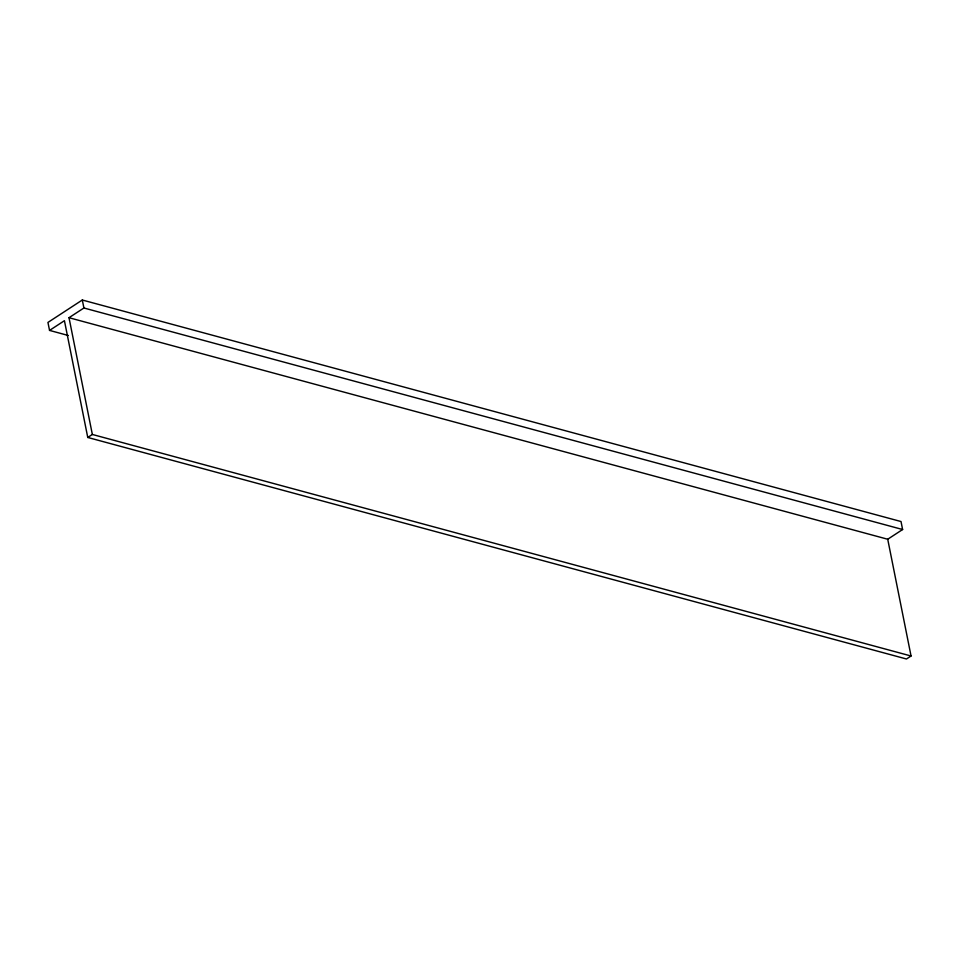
<?xml version="1.0" encoding="UTF-8"?>
<svg xmlns="http://www.w3.org/2000/svg" width="959" height="959" viewBox="0 0 959 959"><rect width="100%" height="100%" fill="white"/><g stroke="black" fill="none" stroke-linecap="round" stroke-linejoin="round"><path stroke-width="1.44" d="M887.722 539.246L911.05 656.004L92.352 434.463L69.012 317.705L887.722 539.246L902.611 529.524L901.016 521.54L82.306 300.011L47.95 322.428L49.544 330.411L68.317 335.494M49.544 330.411L64.433 320.702L87.76 437.46L906.471 658.989L911.05 656.004M69.012 317.705L83.912 307.995L902.611 529.524M87.76 437.46L92.352 434.463M82.306 300.011L83.912 307.995"/></g></svg>
